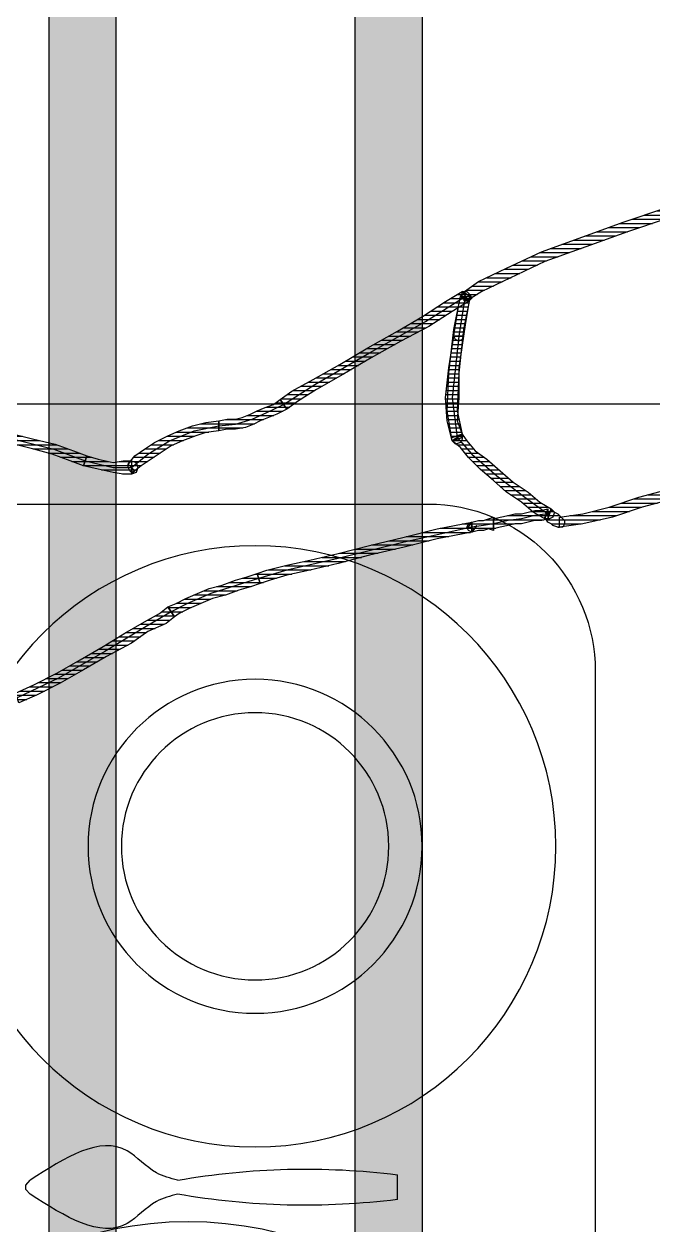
# Model space of a CAD drawing. Extents: x -29316 to 80307, y 54266 to 73016.
# Drawn here: x 21636.06 to 21654.88, y 55763.73 to 55799.69 of the extents above; entities that cross this region are included whole.
import ezdxf

# ---------------------------------------------------------------- set-up
doc = ezdxf.new("R2010")
doc.units = 0
for name, color, linetype, lineweight in [('C_Duvar', 145, 'Continuous', 30), ('PLAN', 253, 'Continuous', 15), ('Tezgah', 7, 'Continuous', 9)]:
    doc.layers.add(name, color=color, linetype=linetype, lineweight=lineweight)
for name, color, linetype in [('İnsan', 50, 'Continuous'), ('mobilya', 107, 'Continuous'), ('OC-Mutfak_Ekipman', 252, 'Continuous')]:
    doc.layers.add(name, color=color, linetype=linetype)
pattern_1 = [(360, (-5108.51305, -673.59423), (1e-16, 0.125), [25])]

# ---------------------------------------------------------------- blocks, each defined once
blk = doc.blocks.new('n98')
at = {"layer": 'PLAN'}
h = blk.add_hatch(color=256, dxfattribs=at)
h.dxf.hatch_style = 1
h.paths.add_polyline_path([(35800.244, -107005.231, 0.414214), (35801.244, -107006.231, 0.414218), (35802.244, -107005.231), (35802.244, -106909.231, 0.414214), (35801.244, -106908.231, 0.414214), (35800.244, -106909.231)])
h.paths.add_polyline_path([(35793.078, -106909.231, 0.414214), (35792.078, -106908.231, 0.414214), (35791.078, -106909.231), (35791.078, -107005.231, 0.414214), (35792.078, -107006.231, 0.414218), (35793.078, -107005.231)])
h.paths.add_polyline_path([(35781.912, -107005.231, 0.414214), (35782.912, -107006.231, 0.414218), (35783.912, -107005.231), (35783.912, -106909.231, 0.414214), (35782.912, -106908.231, 0.414214), (35781.912, -106909.231)])
at = {"layer": 'OC-Mutfak_Ekipman'}
for p, q in [((35781.912, -107005.231), (35781.912, -106909.231)), ((35783.912, -106909.231), (35783.912, -107005.231)), ((35791.078, -107005.231), (35791.078, -106909.231)), ((35793.078, -106909.231), (35793.078, -107005.231))]:
    blk.add_line(p, q, dxfattribs=at)
blk = doc.blocks.new('A$C2F7A1A77')
at = {"layer": 'mobilya', "color": 3}
blk.add_line((29.179, 28.08), (29.919, 28.08), dxfattribs=at)
blk.add_lwpolyline([(0, 37), (0, 0), (53, 0), (53, 37)], close=True, dxfattribs=at)
blk.add_lwpolyline([(3, 29), (3, 8, 0.414214), (8, 3), (45, 3, 0.414214), (50, 8), (50, 29, 0.414214), (45, 34), (8, 34, 0.414214)], format="xyb", close=True, dxfattribs=at)
blk.add_lwpolyline([(29.337, 17.089), (29.483, 16.959), (29.608, 16.959), (29.76, 17.089)], dxfattribs=at)
for centre, radius in [((17.512, 21.815), 11), ((39.753, 23.821), 9), ((39.753, 23.821), 5), ((39.753, 23.821), 4)]:
    blk.add_circle(centre, radius, dxfattribs=at)
for centre, start, end in [((51.23, 25.322), 172.8729, 189.9137), ((7.867, 25.335), 350.0863, 7.0954)]:
    blk.add_arc(centre, 22.223, start, end, dxfattribs=at)
for points in [[(29.339, 21.497), (29.118, 20.869), (28.462, 19.994), (29.337, 17.089)], [(29.758, 21.497), (29.979, 20.869), (30.635, 19.994), (29.76, 17.089)]]:
    blk.add_spline(points, degree=3, dxfattribs=at)
blk = doc.blocks.new('InsanKadın')
at = {"layer": 'İnsan'}
h = blk.add_hatch(dxfattribs=at)
h.set_pattern_fill('DC_LINES', scale=0.1, style=0)
h.set_pattern_definition(pattern_1)
edge = h.paths.add_edge_path(flags=0)
edge.add_line((16.655, 8.657), (17.199, 8.409))
edge.add_line((17.199, 8.409), (17.891, 8.061))
edge.add_line((17.891, 8.061), (18.585, 7.663))
edge.add_line((18.585, 7.663), (19.277, 7.266))
edge.add_line((19.277, 7.266), (19.921, 6.869))
edge.add_line((19.921, 6.869), (20.513, 6.521))
edge.add_line((20.513, 6.521), (20.959, 6.273))
edge.add_line((20.959, 6.273), (21.207, 6.074))
edge.add_line((21.207, 6.074), (21.404, 6.372))
edge.add_line((21.404, 6.372), (21.157, 6.571))
edge.add_line((21.157, 6.571), (20.613, 6.819))
edge.add_line((20.613, 6.819), (20.118, 7.167))
edge.add_line((20.118, 7.167), (19.376, 7.564))
edge.add_line((19.376, 7.564), (18.683, 7.961))
edge.add_line((18.683, 7.961), (17.991, 8.359))
edge.add_line((17.991, 8.359), (17.298, 8.707))
edge.add_line((17.298, 8.707), (16.754, 8.955))
h = blk.add_hatch(dxfattribs=at)
h.set_pattern_fill('DC_LINES', scale=0.1, style=0)
h.set_pattern_definition(pattern_1)
edge = h.paths.add_edge_path(flags=0)
edge.add_line((21.207, 6.074), (21.454, 5.974))
edge.add_line((21.454, 5.974), (21.751, 5.825))
edge.add_line((21.751, 5.825), (22.097, 5.676))
edge.add_line((22.097, 5.676), (22.443, 5.527))
edge.add_line((22.443, 5.527), (22.839, 5.428))
edge.add_line((22.839, 5.428), (23.235, 5.279))
edge.add_line((23.235, 5.279), (23.582, 5.18))
edge.add_line((23.582, 5.18), (23.878, 5.08))
edge.add_line((23.878, 5.08), (23.977, 5.378))
edge.add_line((23.977, 5.378), (23.68, 5.478))
edge.add_line((23.68, 5.478), (23.334, 5.577))
edge.add_line((23.334, 5.577), (22.938, 5.726))
edge.add_line((22.938, 5.726), (22.543, 5.825))
edge.add_line((22.543, 5.825), (22.196, 5.974))
edge.add_line((22.196, 5.974), (21.849, 6.124))
edge.add_line((21.849, 6.124), (21.552, 6.273))
edge.add_line((21.552, 6.273), (21.404, 6.372))
h = blk.add_hatch(dxfattribs=at)
h.set_pattern_fill('DC_LINES', scale=0.1, style=0)
h.set_pattern_definition(pattern_1)
edge = h.paths.add_edge_path(flags=0)
edge.add_line((23.878, 5.08), (24.174, 4.981))
edge.add_line((24.174, 4.981), (24.769, 4.832))
edge.add_line((24.769, 4.832), (25.462, 4.683))
edge.add_line((25.462, 4.683), (26.302, 4.484))
edge.add_line((26.302, 4.484), (27.243, 4.236))
edge.add_line((27.243, 4.236), (28.281, 3.987))
edge.add_line((28.281, 3.987), (29.271, 3.739))
edge.add_line((29.271, 3.739), (30.31, 3.54))
edge.add_line((30.31, 3.54), (30.31, 3.839))
edge.add_line((30.31, 3.839), (29.271, 4.037))
edge.add_line((29.271, 4.037), (28.281, 4.286))
edge.add_line((28.281, 4.286), (27.243, 4.534))
edge.add_line((27.243, 4.534), (26.302, 4.782))
edge.add_line((26.302, 4.782), (25.462, 4.981))
edge.add_line((25.462, 4.981), (24.769, 5.13))
edge.add_line((24.769, 5.13), (24.274, 5.279))
edge.add_line((24.274, 5.279), (23.977, 5.378))
h = blk.add_hatch(dxfattribs=at)
h.set_pattern_fill('DC_LINES', scale=0.1, style=0)
h.set_pattern_definition(pattern_1)
edge = h.paths.add_edge_path(flags=0)
edge.add_line((30.31, 3.54), (30.507, 3.491))
edge.add_line((30.507, 3.491), (30.656, 3.491))
edge.add_line((30.656, 3.491), (30.804, 3.441))
edge.add_line((30.804, 3.441), (30.953, 3.391))
edge.add_line((30.953, 3.391), (30.953, 3.789))
edge.add_line((30.953, 3.789), (30.804, 3.739))
edge.add_line((30.804, 3.739), (30.656, 3.789))
edge.add_line((30.656, 3.789), (30.507, 3.789))
edge.add_line((30.507, 3.789), (30.31, 3.839))
h = blk.add_hatch(dxfattribs=at)
h.set_pattern_fill('DC_LINES', scale=0.1, style=0)
h.set_pattern_definition(pattern_1)
edge = h.paths.add_edge_path(flags=0)
edge.add_line((30.953, 3.391), (30.953, 3.441))
edge.add_line((30.953, 3.441), (31.151, 3.391))
edge.add_line((31.151, 3.391), (31.398, 3.342))
edge.add_line((31.398, 3.342), (31.596, 3.292))
edge.add_line((31.596, 3.292), (31.795, 3.292))
edge.add_line((31.795, 3.292), (31.992, 3.242))
edge.add_line((31.992, 3.242), (32.19, 3.193))
edge.add_line((32.19, 3.193), (32.387, 3.193))
edge.add_line((32.387, 3.193), (32.586, 3.143))
edge.add_line((32.586, 3.143), (32.586, 3.441))
edge.add_line((32.586, 3.441), (32.387, 3.491))
edge.add_line((32.387, 3.491), (32.19, 3.491))
edge.add_line((32.19, 3.491), (31.992, 3.54))
edge.add_line((31.992, 3.54), (31.795, 3.59))
edge.add_line((31.795, 3.59), (31.596, 3.59))
edge.add_line((31.596, 3.59), (31.398, 3.64))
edge.add_line((31.398, 3.64), (31.151, 3.689))
edge.add_line((31.151, 3.689), (30.953, 3.739))
edge.add_line((30.953, 3.739), (30.953, 3.789))
h = blk.add_hatch(dxfattribs=at)
h.set_pattern_fill('DC_LINES', scale=0.1, style=0)
h.set_pattern_definition(pattern_1)
edge = h.paths.add_edge_path(flags=0)
edge.add_line((32.932, 3.689), (32.882, 3.689))
edge.add_line((32.882, 3.689), (32.734, 3.64))
edge.add_line((32.734, 3.64), (32.684, 3.59))
edge.add_line((32.684, 3.59), (32.586, 3.54))
edge.add_line((32.586, 3.54), (32.487, 3.391))
edge.add_line((32.487, 3.391), (32.684, 3.193))
edge.add_line((32.684, 3.193), (32.784, 3.242))
edge.add_line((32.784, 3.242), (32.882, 3.292))
edge.add_line((32.882, 3.292), (32.932, 3.342))
edge.add_line((32.932, 3.342), (32.981, 3.391))
edge.add_line((32.981, 3.391), (32.932, 3.391))
edge.add_line((32.932, 3.391), (32.981, 3.391))
edge.add_line((32.981, 3.391), (33.081, 3.491))
edge.add_line((33.081, 3.491), (33.081, 3.59))
edge.add_line((33.081, 3.59), (33.031, 3.689))
edge.add_line((33.031, 3.689), (32.882, 3.689))
h = blk.add_hatch(dxfattribs=at)
h.set_pattern_fill('DC_LINES', scale=0.1, style=0)
h.set_pattern_definition(pattern_1)
edge = h.paths.add_edge_path(flags=0)
edge.add_line((39.166, 1.454), (39.117, 1.703))
edge.add_line((39.117, 1.703), (38.672, 1.951))
edge.add_line((38.672, 1.951), (38.028, 2.199))
edge.add_line((38.028, 2.199), (37.236, 2.497))
edge.add_line((37.236, 2.497), (36.345, 2.845))
edge.add_line((36.345, 2.845), (35.406, 3.093))
edge.add_line((35.406, 3.093), (34.515, 3.391))
edge.add_line((34.515, 3.391), (33.625, 3.59))
edge.add_line((33.625, 3.59), (32.932, 3.689))
edge.add_line((32.932, 3.689), (32.932, 3.391))
edge.add_line((32.932, 3.391), (33.625, 3.292))
edge.add_line((33.625, 3.292), (34.417, 3.093))
edge.add_line((34.417, 3.093), (35.307, 2.795))
edge.add_line((35.307, 2.795), (36.247, 2.547))
edge.add_line((36.247, 2.547), (37.137, 2.199))
edge.add_line((37.137, 2.199), (37.929, 1.901))
edge.add_line((37.929, 1.901), (38.572, 1.653))
edge.add_line((38.572, 1.653), (38.919, 1.404))
edge.add_line((38.919, 1.404), (38.869, 1.653))
edge.add_line((38.869, 1.653), (38.919, 1.404))
edge.add_line((38.919, 1.404), (39.067, 1.404))
edge.add_line((39.067, 1.404), (39.166, 1.504))
edge.add_line((39.166, 1.504), (39.215, 1.603))
edge.add_line((39.215, 1.603), (39.117, 1.703))
h = blk.add_hatch(dxfattribs=at)
h.set_pattern_fill('DC_LINES', scale=0.1, style=0)
h.set_pattern_definition(pattern_1)
edge = h.paths.add_edge_path(flags=0)
edge.add_line((32.586, 3.143), (32.487, 3.441))
edge.add_line((32.487, 3.441), (32.14, 3.242))
edge.add_line((32.14, 3.242), (31.795, 2.944))
edge.add_line((31.795, 2.944), (31.349, 2.646))
edge.add_line((31.349, 2.646), (30.953, 2.299))
edge.add_line((30.953, 2.299), (30.557, 1.951))
edge.add_line((30.557, 1.951), (30.211, 1.603))
edge.add_line((30.211, 1.603), (29.964, 1.305))
edge.add_line((29.964, 1.305), (29.716, 1.106))
edge.add_line((29.716, 1.106), (30.013, 0.908))
edge.add_line((30.013, 0.908), (30.162, 1.106))
edge.add_line((30.162, 1.106), (30.409, 1.404))
edge.add_line((30.409, 1.404), (30.756, 1.653))
edge.add_line((30.756, 1.653), (31.151, 2.001))
edge.add_line((31.151, 2.001), (31.547, 2.348))
edge.add_line((31.547, 2.348), (31.992, 2.646))
edge.add_line((31.992, 2.646), (32.339, 2.944))
edge.add_line((32.339, 2.944), (32.684, 3.143))
edge.add_line((32.684, 3.143), (32.586, 3.441))
edge.add_line((32.586, 3.441), (32.684, 3.143))
edge.add_line((32.684, 3.143), (32.784, 3.242))
edge.add_line((32.784, 3.242), (32.734, 3.391))
edge.add_line((32.734, 3.391), (32.635, 3.441))
edge.add_line((32.635, 3.441), (32.487, 3.441))
h = blk.add_hatch(dxfattribs=at)
h.set_pattern_fill('DC_LINES', scale=0.1, style=0)
h.set_pattern_definition(pattern_1)
edge = h.paths.add_edge_path(flags=0)
edge.add_line((32.487, 3.391), (32.487, 3.441))
edge.add_line((32.487, 3.441), (32.14, 3.242))
edge.add_line((32.14, 3.242), (31.795, 2.944))
edge.add_line((31.795, 2.944), (31.349, 2.646))
edge.add_line((31.349, 2.646), (30.953, 2.299))
edge.add_line((30.953, 2.299), (30.557, 1.951))
edge.add_line((30.557, 1.951), (30.211, 1.603))
edge.add_line((30.211, 1.603), (29.964, 1.305))
edge.add_line((29.964, 1.305), (29.716, 1.106))
edge.add_line((29.716, 1.106), (30.013, 0.908))
edge.add_line((30.013, 0.908), (30.162, 1.106))
edge.add_line((30.162, 1.106), (30.409, 1.404))
edge.add_line((30.409, 1.404), (30.756, 1.653))
edge.add_line((30.756, 1.653), (31.151, 2.001))
edge.add_line((31.151, 2.001), (31.547, 2.348))
edge.add_line((31.547, 2.348), (31.992, 2.646))
edge.add_line((31.992, 2.646), (32.339, 2.944))
edge.add_line((32.339, 2.944), (32.684, 3.143))
edge.add_line((32.684, 3.143), (32.684, 3.193))
edge.add_line((32.684, 3.193), (32.684, 3.143))
edge.add_line((32.684, 3.143), (32.784, 3.242))
edge.add_line((32.784, 3.242), (32.734, 3.391))
edge.add_line((32.734, 3.391), (32.635, 3.441))
edge.add_line((32.635, 3.441), (32.487, 3.441))
h = blk.add_hatch(dxfattribs=at)
h.set_pattern_fill('DC_LINES', scale=0.1, style=0)
h.set_pattern_definition(pattern_1)
edge = h.paths.add_edge_path(flags=0)
edge.add_line((14.478, 1.007), (14.379, 1.007))
edge.add_line((14.379, 1.007), (14.874, 0.858))
edge.add_line((14.874, 0.858), (15.369, 0.759))
edge.add_line((15.369, 0.759), (15.963, 0.858))
edge.add_line((15.963, 0.858), (16.605, 0.908))
edge.add_line((16.605, 0.908), (17.199, 1.057))
edge.add_line((17.199, 1.057), (17.842, 1.206))
edge.add_line((17.842, 1.206), (18.386, 1.404))
edge.add_line((18.386, 1.404), (18.782, 1.554))
edge.add_line((18.782, 1.554), (18.683, 1.852))
edge.add_line((18.683, 1.852), (18.288, 1.703))
edge.add_line((18.288, 1.703), (17.743, 1.504))
edge.add_line((17.743, 1.504), (17.199, 1.355))
edge.add_line((17.199, 1.355), (16.605, 1.206))
edge.add_line((16.605, 1.206), (15.963, 1.156))
edge.add_line((15.963, 1.156), (15.369, 1.156))
edge.add_line((15.369, 1.156), (14.874, 1.156))
edge.add_line((14.874, 1.156), (14.577, 1.305))
edge.add_line((14.577, 1.305), (14.478, 1.305))
edge.add_line((14.478, 1.305), (14.577, 1.305))
edge.add_line((14.577, 1.305), (14.428, 1.305))
edge.add_line((14.428, 1.305), (14.33, 1.255))
edge.add_line((14.33, 1.255), (14.28, 1.106))
edge.add_line((14.28, 1.106), (14.379, 1.007))
h = blk.add_hatch(dxfattribs=at)
h.set_pattern_fill('DC_LINES', scale=0.1, style=0)
h.set_pattern_definition(pattern_1)
edge = h.paths.add_edge_path(flags=0)
edge.add_line((18.683, 1.852), (18.288, 1.703))
edge.add_line((18.288, 1.703), (17.743, 1.504))
edge.add_line((17.743, 1.504), (17.199, 1.355))
edge.add_line((17.199, 1.355), (16.605, 1.206))
edge.add_line((16.605, 1.206), (15.963, 1.156))
edge.add_line((15.963, 1.156), (15.369, 1.156))
edge.add_line((15.369, 1.156), (14.874, 1.156))
edge.add_line((14.874, 1.156), (14.577, 1.305))
edge.add_line((14.577, 1.305), (14.379, 1.007))
edge.add_line((14.379, 1.007), (14.874, 0.858))
edge.add_line((14.874, 0.858), (15.369, 0.759))
edge.add_line((15.369, 0.759), (15.963, 0.858))
edge.add_line((15.963, 0.858), (16.605, 0.908))
edge.add_line((16.605, 0.908), (17.199, 1.057))
edge.add_line((17.199, 1.057), (17.842, 1.206))
edge.add_line((17.842, 1.206), (18.386, 1.404))
edge.add_line((18.386, 1.404), (18.782, 1.554))
h = blk.add_hatch(dxfattribs=at)
h.set_pattern_fill('DC_LINES', scale=0.1, style=0)
h.set_pattern_definition(pattern_1)
edge = h.paths.add_edge_path(flags=0)
edge.add_line((20.217, 2.001), (20.118, 2.1))
edge.add_line((20.118, 2.1), (19.871, 2.1))
edge.add_line((19.871, 2.1), (19.574, 2.05))
edge.add_line((19.574, 2.05), (19.129, 1.951))
edge.add_line((19.129, 1.951), (18.683, 1.852))
edge.add_line((18.683, 1.852), (18.782, 1.554))
edge.add_line((18.782, 1.554), (19.129, 1.653))
edge.add_line((19.129, 1.653), (19.574, 1.752))
edge.add_line((19.574, 1.752), (19.871, 1.703))
edge.add_line((19.871, 1.703), (20.118, 1.703))
edge.add_line((20.118, 1.703), (20.019, 1.802))
edge.add_line((20.019, 1.802), (20.118, 1.703))
edge.add_line((20.118, 1.703), (20.266, 1.752))
edge.add_line((20.266, 1.752), (20.316, 1.901))
edge.add_line((20.316, 1.901), (20.266, 2.05))
edge.add_line((20.266, 2.05), (20.118, 2.1))
h = blk.add_hatch(dxfattribs=at)
h.set_pattern_fill('DC_LINES', scale=0.1, style=0)
h.set_pattern_definition(pattern_1)
edge = h.paths.add_edge_path(flags=0)
edge.add_line((18.782, 1.554), (19.129, 1.653))
edge.add_line((19.129, 1.653), (19.574, 1.752))
edge.add_line((19.574, 1.752), (19.871, 1.703))
edge.add_line((19.871, 1.703), (20.118, 1.703))
edge.add_line((20.118, 1.703), (20.118, 2.1))
edge.add_line((20.118, 2.1), (19.871, 2.1))
edge.add_line((19.871, 2.1), (19.574, 2.05))
edge.add_line((19.574, 2.05), (19.129, 1.951))
edge.add_line((19.129, 1.951), (18.683, 1.852))
h = blk.add_hatch(dxfattribs=at)
h.set_pattern_fill('DC_LINES', scale=0.1, style=0)
h.set_pattern_definition(pattern_1)
edge = h.paths.add_edge_path(flags=0)
edge.add_line((20.118, 1.703), (20.019, 1.802))
edge.add_line((20.019, 1.802), (20.217, 1.554))
edge.add_line((20.217, 1.554), (20.513, 1.355))
edge.add_line((20.513, 1.355), (20.81, 1.156))
edge.add_line((20.81, 1.156), (21.207, 0.957))
edge.add_line((21.207, 0.957), (21.552, 0.808))
edge.add_line((21.552, 0.808), (21.949, 0.659))
edge.add_line((21.949, 0.659), (22.344, 0.56))
edge.add_line((22.344, 0.56), (22.74, 0.51))
edge.add_line((22.74, 0.51), (22.74, 0.808))
edge.add_line((22.74, 0.808), (22.344, 0.858))
edge.add_line((22.344, 0.858), (22.048, 0.957))
edge.add_line((22.048, 0.957), (21.652, 1.106))
edge.add_line((21.652, 1.106), (21.305, 1.255))
edge.add_line((21.305, 1.255), (21.008, 1.454))
edge.add_line((21.008, 1.454), (20.712, 1.653))
edge.add_line((20.712, 1.653), (20.415, 1.852))
edge.add_line((20.415, 1.852), (20.217, 2.001))
edge.add_line((20.217, 2.001), (20.118, 2.1))
edge.add_line((20.118, 2.1), (20.217, 2.001))
edge.add_line((20.217, 2.001), (20.118, 2.05))
edge.add_line((20.118, 2.05), (20.068, 2.001))
edge.add_line((20.068, 2.001), (20.019, 1.901))
edge.add_line((20.019, 1.901), (20.019, 1.802))
h = blk.add_hatch(dxfattribs=at)
h.set_pattern_fill('DC_LINES', scale=0.1, style=0)
h.set_pattern_definition(pattern_1)
edge = h.paths.add_edge_path(flags=0)
edge.add_line((22.74, 0.808), (22.344, 0.858))
edge.add_line((22.344, 0.858), (22.048, 0.957))
edge.add_line((22.048, 0.957), (21.652, 1.106))
edge.add_line((21.652, 1.106), (21.305, 1.255))
edge.add_line((21.305, 1.255), (21.008, 1.454))
edge.add_line((21.008, 1.454), (20.712, 1.653))
edge.add_line((20.712, 1.653), (20.415, 1.852))
edge.add_line((20.415, 1.852), (20.217, 2.001))
edge.add_line((20.217, 2.001), (20.019, 1.802))
edge.add_line((20.019, 1.802), (20.217, 1.554))
edge.add_line((20.217, 1.554), (20.513, 1.355))
edge.add_line((20.513, 1.355), (20.81, 1.156))
edge.add_line((20.81, 1.156), (21.207, 0.957))
edge.add_line((21.207, 0.957), (21.552, 0.808))
edge.add_line((21.552, 0.808), (21.949, 0.659))
edge.add_line((21.949, 0.659), (22.344, 0.56))
edge.add_line((22.344, 0.56), (22.74, 0.51))
h = blk.add_hatch(dxfattribs=at)
h.set_pattern_fill('DC_LINES', scale=0.1, style=0)
h.set_pattern_definition(pattern_1)
edge = h.paths.add_edge_path(flags=0)
edge.add_line((29.716, 1.106), (29.568, 0.51))
edge.add_line((29.568, 0.51), (29.518, -0.185))
edge.add_line((29.518, -0.185), (29.617, -1.079))
edge.add_line((29.617, -1.079), (29.765, -2.023))
edge.add_line((29.765, -2.023), (30.062, -2.023))
edge.add_line((30.062, -2.023), (29.914, -1.079))
edge.add_line((29.914, -1.079), (29.914, -0.185))
edge.add_line((29.914, -0.185), (29.865, 0.51))
edge.add_line((29.865, 0.51), (30.013, 0.908))
h = blk.add_hatch(dxfattribs=at)
h.set_pattern_fill('DC_LINES', scale=0.1, style=0)
h.set_pattern_definition(pattern_1)
edge = h.paths.add_edge_path(flags=0)
edge.add_line((30.013, 1.007), (29.716, 1.106))
edge.add_line((29.716, 1.106), (29.568, 0.212))
edge.add_line((29.568, 0.212), (29.617, -0.93))
edge.add_line((29.617, -0.93), (29.765, -2.222))
edge.add_line((29.765, -2.222), (29.964, -3.215))
edge.add_line((29.964, -3.215), (30.26, -3.215))
edge.add_line((30.26, -3.215), (30.062, -2.222))
edge.add_line((30.062, -2.222), (29.914, -0.93))
edge.add_line((29.914, -0.93), (29.865, 0.212))
edge.add_line((29.865, 0.212), (30.013, 0.908))
edge.add_line((30.013, 0.908), (29.716, 1.007))
edge.add_line((29.716, 1.007), (30.013, 0.908))
edge.add_line((30.013, 0.908), (30.013, 1.057))
edge.add_line((30.013, 1.057), (29.964, 1.156))
edge.add_line((29.964, 1.156), (29.815, 1.206))
edge.add_line((29.815, 1.206), (29.716, 1.106))
h = blk.add_hatch(dxfattribs=at)
h.set_pattern_fill('DC_LINES', scale=0.1, style=0)
h.set_pattern_definition(pattern_1)
edge = h.paths.add_edge_path(flags=0)
edge.add_line((29.716, 1.106), (29.568, 0.212))
edge.add_line((29.568, 0.212), (29.617, -0.93))
edge.add_line((29.617, -0.93), (29.765, -2.222))
edge.add_line((29.765, -2.222), (29.964, -3.215))
edge.add_line((29.964, -3.215), (30.26, -3.215))
edge.add_line((30.26, -3.215), (30.062, -2.222))
edge.add_line((30.062, -2.222), (29.914, -0.93))
edge.add_line((29.914, -0.93), (29.865, 0.212))
edge.add_line((29.865, 0.212), (30.013, 0.908))
h = blk.add_hatch(dxfattribs=at)
h.set_pattern_fill('DC_LINES', scale=0.1, style=0)
h.set_pattern_definition(pattern_1)
edge = h.paths.add_edge_path(flags=0)
edge.add_line((24.769, 0.163), (24.472, 0.312))
edge.add_line((24.472, 0.312), (24.224, 0.411))
edge.add_line((24.224, 0.411), (23.977, 0.51))
edge.add_line((23.977, 0.51), (23.779, 0.61))
edge.add_line((23.779, 0.61), (23.532, 0.709))
edge.add_line((23.532, 0.709), (23.235, 0.759))
edge.add_line((23.235, 0.759), (22.988, 0.759))
edge.add_line((22.988, 0.759), (22.74, 0.808))
edge.add_line((22.74, 0.808), (22.74, 0.51))
edge.add_line((22.74, 0.51), (22.988, 0.461))
edge.add_line((22.988, 0.461), (23.235, 0.461))
edge.add_line((23.235, 0.461), (23.433, 0.411))
edge.add_line((23.433, 0.411), (23.68, 0.312))
edge.add_line((23.68, 0.312), (23.878, 0.212))
edge.add_line((23.878, 0.212), (24.126, 0.113))
edge.add_line((24.126, 0.113), (24.373, 0.014))
edge.add_line((24.373, 0.014), (24.571, -0.135))
h = blk.add_hatch(dxfattribs=at)
h.set_pattern_fill('DC_LINES', scale=0.1, style=0)
h.set_pattern_definition(pattern_1)
edge = h.paths.add_edge_path(flags=0)
edge.add_line((22.74, 0.51), (22.988, 0.461))
edge.add_line((22.988, 0.461), (23.235, 0.461))
edge.add_line((23.235, 0.461), (23.433, 0.411))
edge.add_line((23.433, 0.411), (23.68, 0.312))
edge.add_line((23.68, 0.312), (23.878, 0.212))
edge.add_line((23.878, 0.212), (24.126, 0.113))
edge.add_line((24.126, 0.113), (24.373, 0.014))
edge.add_line((24.373, 0.014), (24.571, -0.135))
edge.add_line((24.571, -0.135), (24.769, 0.163))
edge.add_line((24.769, 0.163), (24.472, 0.312))
edge.add_line((24.472, 0.312), (24.224, 0.411))
edge.add_line((24.224, 0.411), (23.977, 0.51))
edge.add_line((23.977, 0.51), (23.779, 0.61))
edge.add_line((23.779, 0.61), (23.532, 0.709))
edge.add_line((23.532, 0.709), (23.235, 0.759))
edge.add_line((23.235, 0.759), (22.988, 0.759))
edge.add_line((22.988, 0.759), (22.74, 0.808))
h = blk.add_hatch(dxfattribs=at)
h.set_pattern_fill('DC_LINES', scale=0.1, style=0)
h.set_pattern_definition(pattern_1)
edge = h.paths.add_edge_path(flags=0)
edge.add_line((24.571, -0.135), (24.917, -0.384))
edge.add_line((24.917, -0.384), (25.56, -0.732))
edge.add_line((25.56, -0.732), (26.352, -1.179))
edge.add_line((26.352, -1.179), (27.193, -1.675))
edge.add_line((27.193, -1.675), (28.084, -2.172))
edge.add_line((28.084, -2.172), (28.826, -2.619))
edge.add_line((28.826, -2.619), (29.518, -3.066))
edge.add_line((29.518, -3.066), (30.013, -3.364))
edge.add_line((30.013, -3.364), (30.211, -3.066))
edge.add_line((30.211, -3.066), (29.716, -2.768))
edge.add_line((29.716, -2.768), (29.023, -2.321))
edge.add_line((29.023, -2.321), (28.182, -1.874))
edge.add_line((28.182, -1.874), (27.292, -1.377))
edge.add_line((27.292, -1.377), (26.451, -0.881))
edge.add_line((26.451, -0.881), (25.659, -0.433))
edge.add_line((25.659, -0.433), (25.115, -0.086))
edge.add_line((25.115, -0.086), (24.769, 0.163))
h = blk.add_hatch(dxfattribs=at)
h.set_pattern_fill('DC_LINES', scale=0.1, style=0)
h.set_pattern_definition(pattern_1)
edge = h.paths.add_edge_path(flags=0)
edge.add_line((29.964, -3.215), (30.211, -3.066))
edge.add_line((30.211, -3.066), (29.716, -2.768))
edge.add_line((29.716, -2.768), (29.023, -2.321))
edge.add_line((29.023, -2.321), (28.182, -1.874))
edge.add_line((28.182, -1.874), (27.292, -1.377))
edge.add_line((27.292, -1.377), (26.451, -0.881))
edge.add_line((26.451, -0.881), (25.659, -0.433))
edge.add_line((25.659, -0.433), (25.115, -0.086))
edge.add_line((25.115, -0.086), (24.769, 0.163))
edge.add_line((24.769, 0.163), (24.571, -0.135))
edge.add_line((24.571, -0.135), (24.917, -0.384))
edge.add_line((24.917, -0.384), (25.56, -0.732))
edge.add_line((25.56, -0.732), (26.352, -1.179))
edge.add_line((26.352, -1.179), (27.193, -1.675))
edge.add_line((27.193, -1.675), (28.084, -2.172))
edge.add_line((28.084, -2.172), (28.826, -2.619))
edge.add_line((28.826, -2.619), (29.518, -3.066))
edge.add_line((29.518, -3.066), (30.013, -3.364))
edge.add_line((30.013, -3.364), (30.26, -3.215))
edge.add_line((30.26, -3.215), (30.013, -3.364))
edge.add_line((30.013, -3.364), (30.162, -3.364))
edge.add_line((30.162, -3.364), (30.26, -3.265))
edge.add_line((30.26, -3.265), (30.31, -3.166))
edge.add_line((30.31, -3.166), (30.211, -3.066))
h = blk.add_hatch(dxfattribs=at)
h.set_pattern_fill('DC_LINES', scale=0.1, style=0)
h.set_pattern_definition(pattern_1)
edge = h.paths.add_edge_path(flags=0)
edge.add_line((30.062, -2.023), (30.013, -1.924))
edge.add_line((30.013, -1.924), (29.914, -1.874))
edge.add_line((29.914, -1.874), (29.815, -1.924))
edge.add_line((29.815, -1.924), (29.765, -2.023))
h = blk.add_hatch(dxfattribs=at)
h.set_pattern_fill('DC_LINES', scale=0.1, style=0)
h.set_pattern_definition(pattern_1)
edge = h.paths.add_edge_path(flags=0)
edge.add_line((30.26, -3.215), (30.211, -2.967))
edge.add_line((30.211, -2.967), (30.162, -2.669))
edge.add_line((30.162, -2.669), (30.112, -2.371))
edge.add_line((30.112, -2.371), (30.062, -2.023))
edge.add_line((30.062, -2.023), (29.765, -2.023))
edge.add_line((29.765, -2.023), (29.815, -2.371))
edge.add_line((29.815, -2.371), (29.865, -2.669))
edge.add_line((29.865, -2.669), (29.914, -2.967))
edge.add_line((29.914, -2.967), (29.964, -3.215))
h = blk.add_hatch(dxfattribs=at)
h.set_pattern_fill('DC_LINES', scale=0.1, style=0)
h.set_pattern_definition(pattern_1)
edge = h.paths.add_edge_path(flags=0)
edge.add_line((29.765, -2.023), (29.815, -2.371))
edge.add_line((29.815, -2.371), (29.865, -2.669))
edge.add_line((29.865, -2.669), (29.914, -2.967))
edge.add_line((29.914, -2.967), (29.964, -3.215))
edge.add_line((29.964, -3.215), (30.26, -3.215))
edge.add_line((30.26, -3.215), (30.211, -2.967))
edge.add_line((30.211, -2.967), (30.162, -2.669))
edge.add_line((30.162, -2.669), (30.112, -2.371))
edge.add_line((30.112, -2.371), (30.062, -2.023))
h = blk.add_hatch(dxfattribs=at)
h.set_pattern_fill('DC_LINES', scale=0.1, style=0)
h.set_pattern_definition(pattern_1)
edge = h.paths.add_edge_path(flags=0)
edge.add_line((29.964, -3.215), (30.013, -3.315))
edge.add_line((30.013, -3.315), (30.507, -3.662))
edge.add_line((30.507, -3.662), (31.349, -4.06))
edge.add_line((31.349, -4.06), (32.387, -4.556))
edge.add_line((32.387, -4.556), (33.625, -5.004))
edge.add_line((33.625, -5.004), (34.862, -5.451))
edge.add_line((34.862, -5.451), (36.049, -5.848))
edge.add_line((36.049, -5.848), (37.137, -6.146))
edge.add_line((37.137, -6.146), (37.88, -6.295))
edge.add_line((37.88, -6.295), (37.88, -5.997))
edge.add_line((37.88, -5.997), (37.137, -5.848))
edge.add_line((37.137, -5.848), (36.148, -5.55))
edge.add_line((36.148, -5.55), (34.961, -5.153))
edge.add_line((34.961, -5.153), (33.723, -4.705))
edge.add_line((33.723, -4.705), (32.487, -4.258))
edge.add_line((32.487, -4.258), (31.448, -3.762))
edge.add_line((31.448, -3.762), (30.607, -3.364))
edge.add_line((30.607, -3.364), (30.211, -3.116))
edge.add_line((30.211, -3.116), (30.26, -3.215))
edge.add_line((30.26, -3.215), (30.211, -3.116))
edge.add_line((30.211, -3.116), (30.112, -3.066))
edge.add_line((30.112, -3.066), (30.062, -3.116))
edge.add_line((30.062, -3.116), (30.013, -3.215))
edge.add_line((30.013, -3.215), (30.013, -3.315))
h = blk.add_hatch(dxfattribs=at)
h.set_pattern_fill('DC_LINES', scale=0.1, style=0)
h.set_pattern_definition(pattern_1)
edge = h.paths.add_edge_path(flags=0)
edge.add_line((29.964, -3.215), (30.013, -3.315))
edge.add_line((30.013, -3.315), (30.507, -3.662))
edge.add_line((30.507, -3.662), (31.349, -4.06))
edge.add_line((31.349, -4.06), (32.387, -4.556))
edge.add_line((32.387, -4.556), (33.625, -5.004))
edge.add_line((33.625, -5.004), (34.862, -5.451))
edge.add_line((34.862, -5.451), (36.049, -5.848))
edge.add_line((36.049, -5.848), (37.137, -6.146))
edge.add_line((37.137, -6.146), (37.88, -6.295))
edge.add_line((37.88, -6.295), (37.88, -5.997))
edge.add_line((37.88, -5.997), (37.137, -5.848))
edge.add_line((37.137, -5.848), (36.148, -5.55))
edge.add_line((36.148, -5.55), (34.961, -5.153))
edge.add_line((34.961, -5.153), (33.723, -4.705))
edge.add_line((33.723, -4.705), (32.487, -4.258))
edge.add_line((32.487, -4.258), (31.448, -3.762))
edge.add_line((31.448, -3.762), (30.607, -3.364))
edge.add_line((30.607, -3.364), (30.211, -3.116))
edge.add_line((30.211, -3.116), (30.26, -3.215))
edge.add_line((30.26, -3.215), (30.211, -3.116))
edge.add_line((30.211, -3.116), (30.112, -3.066))
edge.add_line((30.112, -3.066), (30.062, -3.116))
edge.add_line((30.062, -3.116), (30.013, -3.215))
edge.add_line((30.013, -3.215), (30.013, -3.315))
at = {"layer": 'İnsan', "color": 7}
for p, q in [((17.941, 8.21), (16.704, 8.806)), ((19.327, 7.415), (17.941, 8.21)), ((20.563, 6.67), (19.327, 7.415)), ((21.305, 6.223), (20.563, 6.67)), ((21.8, 5.974), (21.305, 6.223)), ((22.493, 5.676), (21.8, 5.974)), ((23.285, 5.428), (22.493, 5.676)), ((23.927, 5.229), (23.285, 5.428)), ((24.769, 4.981), (23.927, 5.229)), ((26.302, 4.633), (24.769, 4.981)), ((28.281, 4.137), (26.302, 4.633)), ((30.31, 3.689), (28.281, 4.137)), ((30.656, 3.64), (30.31, 3.689)), ((30.953, 3.59), (30.656, 3.64)), ((31.398, 3.491), (30.953, 3.59)), ((31.795, 3.441), (31.398, 3.491)), ((32.19, 3.342), (31.795, 3.441)), ((31.893, 2.795), (32.586, 3.292)), ((32.586, 3.292), (32.19, 3.342)), ((31.052, 2.15), (31.893, 2.795)), ((18.733, 1.703), (19.574, 1.901)), ((19.574, 1.901), (20.118, 1.901)), ((20.118, 1.901), (20.613, 1.504)), ((30.31, 1.504), (31.052, 2.15)), ((17.793, 1.355), (18.733, 1.703)), ((20.613, 1.504), (21.256, 1.106)), ((29.865, 1.007), (30.31, 1.504)), ((16.605, 1.057), (17.793, 1.355)), ((21.256, 1.106), (21.998, 0.808)), ((21.998, 0.808), (22.74, 0.659)), ((29.716, -0.185), (29.865, 1.007)), ((22.74, 0.659), (23.235, 0.61)), ((23.235, 0.61), (23.73, 0.461)), ((23.73, 0.461), (24.174, 0.262)), ((24.174, 0.262), (24.67, 0.014)), ((24.67, 0.014), (25.61, -0.583)), ((29.914, -2.023), (29.716, -0.185)), ((25.61, -0.583), (27.243, -1.526)), ((27.243, -1.526), (28.924, -2.47)), ((30.013, -2.669), (29.914, -2.023)), ((28.924, -2.47), (30.112, -3.215)), ((30.112, -3.215), (30.013, -2.669))]:
    blk.add_line(p, q, dxfattribs=at)
at = {"layer": 'İnsan', "color": 7, "flags": 128}
for points in [[(16.655, 8.657), (16.655, 8.657), (17.199, 8.409), (17.891, 8.061), (18.585, 7.663), (19.277, 7.266), (19.921, 6.869), (20.513, 6.521), (20.959, 6.273), (21.207, 6.074), (21.404, 6.372), (21.157, 6.571), (20.613, 6.819), (20.118, 7.167), (19.376, 7.564), (18.683, 7.961), (17.991, 8.359), (17.298, 8.707), (16.754, 8.955), (16.754, 8.955), (16.655, 8.657)], [(21.207, 6.074), (21.207, 6.074), (21.454, 5.974), (21.751, 5.825), (22.097, 5.676), (22.443, 5.527), (22.839, 5.428), (23.235, 5.279), (23.582, 5.18), (23.878, 5.08), (23.977, 5.378), (23.68, 5.478), (23.334, 5.577), (22.938, 5.726), (22.543, 5.825), (22.196, 5.974), (21.849, 6.124), (21.552, 6.273), (21.404, 6.372), (21.404, 6.372), (21.207, 6.074)], [(23.878, 5.08), (23.878, 5.08), (24.174, 4.981), (24.769, 4.832), (25.462, 4.683), (26.302, 4.484), (27.243, 4.236), (28.281, 3.987), (29.271, 3.739), (30.31, 3.54), (30.31, 3.839), (29.271, 4.037), (28.281, 4.286), (27.243, 4.534), (26.302, 4.782), (25.462, 4.981), (24.769, 5.13), (24.274, 5.279), (23.977, 5.378), (23.977, 5.378), (23.878, 5.08)], [(30.162, 3.739), (30.31, 3.54), (30.507, 3.491), (30.656, 3.491), (30.804, 3.441), (30.953, 3.391), (30.953, 3.789), (30.804, 3.739), (30.656, 3.789), (30.507, 3.789), (30.31, 3.839), (30.459, 3.64), (30.31, 3.839), (30.211, 3.789), (30.162, 3.689), (30.211, 3.59), (30.31, 3.54), (30.162, 3.739)], [(30.31, 3.54), (30.31, 3.54), (30.507, 3.491), (30.656, 3.491), (30.804, 3.441), (30.953, 3.391), (30.953, 3.789), (30.804, 3.739), (30.656, 3.789), (30.507, 3.789), (30.31, 3.839), (30.31, 3.839), (30.31, 3.54)], [(30.953, 3.391), (30.953, 3.441), (31.151, 3.391), (31.398, 3.342), (31.596, 3.292), (31.795, 3.292), (31.992, 3.242), (32.19, 3.193), (32.387, 3.193), (32.586, 3.143), (32.586, 3.441), (32.387, 3.491), (32.19, 3.491), (31.992, 3.54), (31.795, 3.59), (31.596, 3.59), (31.398, 3.64), (31.151, 3.689), (30.953, 3.739), (30.953, 3.789), (30.953, 3.391)], [(32.932, 3.689), (32.882, 3.689), (32.734, 3.64), (32.684, 3.59), (32.586, 3.54), (32.487, 3.391), (32.684, 3.193), (32.784, 3.242), (32.882, 3.292), (32.932, 3.342), (32.981, 3.391), (32.932, 3.391), (32.981, 3.391), (33.081, 3.491), (33.081, 3.59), (33.031, 3.689), (32.882, 3.689), (32.932, 3.689)], [(32.487, 3.391), (32.487, 3.441), (32.14, 3.242), (31.795, 2.944), (31.349, 2.646), (30.953, 2.299), (30.557, 1.951), (30.211, 1.603), (29.964, 1.305), (29.716, 1.106), (30.013, 0.908), (30.162, 1.106), (30.409, 1.404), (30.756, 1.653), (31.151, 2.001), (31.547, 2.348), (31.992, 2.646), (32.339, 2.944), (32.684, 3.143), (32.684, 3.193), (32.684, 3.143), (32.784, 3.242), (32.734, 3.391), (32.635, 3.441), (32.487, 3.441), (32.487, 3.391)], [(32.586, 3.143), (32.487, 3.441), (32.14, 3.242), (31.795, 2.944), (31.349, 2.646), (30.953, 2.299), (30.557, 1.951), (30.211, 1.603), (29.964, 1.305), (29.716, 1.106), (30.013, 0.908), (30.162, 1.106), (30.409, 1.404), (30.756, 1.653), (31.151, 2.001), (31.547, 2.348), (31.992, 2.646), (32.339, 2.944), (32.684, 3.143), (32.586, 3.441), (32.684, 3.143), (32.784, 3.242), (32.734, 3.391), (32.635, 3.441), (32.487, 3.441), (32.586, 3.143)], [(18.683, 1.852), (18.683, 1.852), (18.288, 1.703), (17.743, 1.504), (17.199, 1.355), (16.605, 1.206), (15.963, 1.156), (15.369, 1.156), (14.874, 1.156), (14.577, 1.305), (14.379, 1.007), (14.874, 0.858), (15.369, 0.759), (15.963, 0.858), (16.605, 0.908), (17.199, 1.057), (17.842, 1.206), (18.386, 1.404), (18.782, 1.554), (18.782, 1.554), (18.683, 1.852)], [(20.217, 2.001), (20.118, 2.1), (19.871, 2.1), (19.574, 2.05), (19.129, 1.951), (18.683, 1.852), (18.782, 1.554), (19.129, 1.653), (19.574, 1.752), (19.871, 1.703), (20.118, 1.703), (20.019, 1.802), (20.118, 1.703), (20.266, 1.752), (20.316, 1.901), (20.266, 2.05), (20.118, 2.1), (20.217, 2.001)], [(18.782, 1.554), (18.782, 1.554), (19.129, 1.653), (19.574, 1.752), (19.871, 1.703), (20.118, 1.703), (20.118, 2.1), (19.871, 2.1), (19.574, 2.05), (19.129, 1.951), (18.683, 1.852), (18.683, 1.852), (18.782, 1.554)], [(20.118, 1.703), (20.019, 1.802), (20.217, 1.554), (20.513, 1.355), (20.81, 1.156), (21.207, 0.957), (21.552, 0.808), (21.949, 0.659), (22.344, 0.56), (22.74, 0.51), (22.74, 0.808), (22.344, 0.858), (22.048, 0.957), (21.652, 1.106), (21.305, 1.255), (21.008, 1.454), (20.712, 1.653), (20.415, 1.852), (20.217, 2.001), (20.118, 2.1), (20.217, 2.001), (20.118, 2.05), (20.068, 2.001), (20.019, 1.901), (20.019, 1.802), (20.118, 1.703)], [(22.74, 0.808), (22.74, 0.808), (22.344, 0.858), (22.048, 0.957), (21.652, 1.106), (21.305, 1.255), (21.008, 1.454), (20.712, 1.653), (20.415, 1.852), (20.217, 2.001), (20.019, 1.802), (20.217, 1.554), (20.513, 1.355), (20.81, 1.156), (21.207, 0.957), (21.552, 0.808), (21.949, 0.659), (22.344, 0.56), (22.74, 0.51), (22.74, 0.51), (22.74, 0.808)], [(29.716, 1.106), (29.716, 1.106), (29.568, 0.51), (29.518, -0.185), (29.617, -1.079), (29.765, -2.023), (30.062, -2.023), (29.914, -1.079), (29.914, -0.185), (29.865, 0.51), (30.013, 0.908), (30.013, 0.908), (29.716, 1.106)], [(30.013, 1.007), (29.716, 1.106), (29.568, 0.212), (29.617, -0.93), (29.765, -2.222), (29.964, -3.215), (30.26, -3.215), (30.062, -2.222), (29.914, -0.93), (29.865, 0.212), (30.013, 0.908), (29.716, 1.007), (30.013, 0.908), (30.013, 1.057), (29.964, 1.156), (29.815, 1.206), (29.716, 1.106), (30.013, 1.007)], [(29.716, 1.106), (29.716, 1.106), (29.568, 0.212), (29.617, -0.93), (29.765, -2.222), (29.964, -3.215), (30.26, -3.215), (30.062, -2.222), (29.914, -0.93), (29.865, 0.212), (30.013, 0.908), (30.013, 0.908), (29.716, 1.106)], [(24.769, 0.163), (24.769, 0.163), (24.472, 0.312), (24.224, 0.411), (23.977, 0.51), (23.779, 0.61), (23.532, 0.709), (23.235, 0.759), (22.988, 0.759), (22.74, 0.808), (22.74, 0.51), (22.988, 0.461), (23.235, 0.461), (23.433, 0.411), (23.68, 0.312), (23.878, 0.212), (24.126, 0.113), (24.373, 0.014), (24.571, -0.135), (24.571, -0.135), (24.769, 0.163)], [(22.74, 0.51), (22.74, 0.51), (22.988, 0.461), (23.235, 0.461), (23.433, 0.411), (23.68, 0.312), (23.878, 0.212), (24.126, 0.113), (24.373, 0.014), (24.571, -0.135), (24.769, 0.163), (24.472, 0.312), (24.224, 0.411), (23.977, 0.51), (23.779, 0.61), (23.532, 0.709), (23.235, 0.759), (22.988, 0.759), (22.74, 0.808), (22.74, 0.808), (22.74, 0.51)], [(29.964, -3.215), (30.211, -3.066), (29.716, -2.768), (29.023, -2.321), (28.182, -1.874), (27.292, -1.377), (26.451, -0.881), (25.659, -0.433), (25.115, -0.086), (24.769, 0.163), (24.571, -0.135), (24.917, -0.384), (25.56, -0.732), (26.352, -1.179), (27.193, -1.675), (28.084, -2.172), (28.826, -2.619), (29.518, -3.066), (30.013, -3.364), (30.26, -3.215), (30.013, -3.364), (30.162, -3.364), (30.26, -3.265), (30.31, -3.166), (30.211, -3.066), (29.964, -3.215)], [(24.571, -0.135), (24.571, -0.135), (24.917, -0.384), (25.56, -0.732), (26.352, -1.179), (27.193, -1.675), (28.084, -2.172), (28.826, -2.619), (29.518, -3.066), (30.013, -3.364), (30.211, -3.066), (29.716, -2.768), (29.023, -2.321), (28.182, -1.874), (27.292, -1.377), (26.451, -0.881), (25.659, -0.433), (25.115, -0.086), (24.769, 0.163), (24.769, 0.163), (24.571, -0.135)], [(30.062, -2.023), (30.013, -1.924), (29.914, -1.874), (29.815, -1.924), (29.765, -2.023), (30.062, -2.023)], [(29.765, -2.023), (29.765, -2.023), (29.815, -2.371), (29.865, -2.669), (29.914, -2.967), (29.964, -3.215), (30.26, -3.215), (30.211, -2.967), (30.162, -2.669), (30.112, -2.371), (30.062, -2.023), (30.062, -2.023), (29.765, -2.023)], [(30.26, -3.215), (30.211, -2.967), (30.162, -2.669), (30.112, -2.371), (30.062, -2.023), (29.765, -2.023), (29.815, -2.371), (29.865, -2.669), (29.914, -2.967), (29.964, -3.215), (30.26, -3.215)]]:
    blk.add_lwpolyline(points, close=True, dxfattribs=at)
for points in [[(36.345, 2.845), (35.406, 3.093), (34.515, 3.391), (33.625, 3.59), (32.932, 3.689), (32.932, 3.391), (33.625, 3.292), (34.417, 3.093), (35.307, 2.795), (36.247, 2.547)], [(16.605, 0.908), (17.199, 1.057), (17.842, 1.206), (18.386, 1.404), (18.782, 1.554), (18.683, 1.852), (18.288, 1.703), (17.743, 1.504), (17.199, 1.355), (16.605, 1.206)], [(36.148, -5.55), (34.961, -5.153), (33.723, -4.705), (32.487, -4.258), (31.448, -3.762), (30.607, -3.364), (30.211, -3.116), (30.26, -3.215), (30.211, -3.116), (30.112, -3.066), (30.062, -3.116), (30.013, -3.215), (30.013, -3.315), (29.964, -3.215), (29.964, -3.215), (30.013, -3.315), (30.507, -3.662), (31.349, -4.06), (32.387, -4.556), (33.625, -5.004), (34.862, -5.451), (36.049, -5.848)], [(36.148, -5.55), (34.961, -5.153), (33.723, -4.705), (32.487, -4.258), (31.448, -3.762), (30.607, -3.364), (30.211, -3.116), (30.26, -3.215), (30.211, -3.116), (30.112, -3.066), (30.062, -3.116), (30.013, -3.215), (30.013, -3.315), (29.964, -3.215), (29.964, -3.215), (30.013, -3.315), (30.507, -3.662), (31.349, -4.06), (32.387, -4.556), (33.625, -5.004), (34.862, -5.451), (36.049, -5.848)]]:
    blk.add_lwpolyline(points, dxfattribs=at)
at = {"layer": 'İnsan', "color": 7, "rotation": 270}
blk.add_blockref('A$C2F7A1A77', (0, 53), dxfattribs=at)

msp = doc.modelspace()

# ---------------------------------------------------------------- block references
at = {"layer": 'C_Duvar', "rotation": 180}
msp.add_blockref('n98', (57429.883, -51177.59), dxfattribs=at)
at = {"layer": 'Tezgah', "xscale": -1, "rotation": 180}
msp.add_blockref('InsanKadın', (21619.151, 55788.316), dxfattribs=at)

doc.saveas('drawing.dxf')
